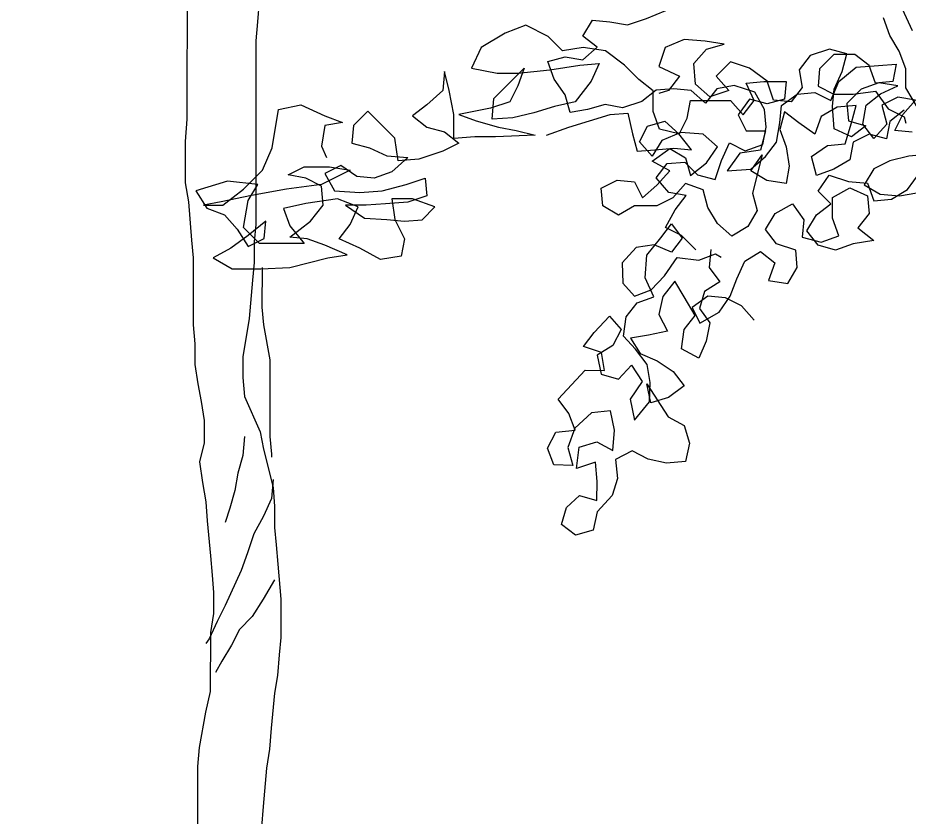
# Model space of a CAD drawing. Header units: inches. Extents: x 350994 to 353538, y 1581369 to 1583842.
# Drawn here: x 351497.648 to 351498.559, y 1583581 to 1583581.817 of the extents above; entities that cross this region are included whole.
import ezdxf

# ---------------------------------------------------------------- set-up
doc = ezdxf.new("R2010")
doc.units = ezdxf.units.IN
doc.header["$MEASUREMENT"] = 0
doc.linetypes.add('1', pattern=[0])
doc.layers.add('FOREST', color=96, linetype='Continuous')
doc.layers.add('TREE', color=81, linetype='1')

# ---------------------------------------------------------------- blocks, each defined once
blk = doc.blocks.new('TREE_4')
at = {"color": 94}
for points in [[(-2320, 5744.7), (-2346, 5770.7), (-2374.9, 5785.2), (-2357.5, 5817), (-2337.2, 5843), (-2369, 5848.8), (-2392.1, 5874.9), (-2371.9, 5900.9), (-2340.1, 5903.7), (-2316.9, 5880.6), (-2285.1, 5871.9), (-2273.6, 5906.6), (-2259.1, 5938.4), (-2230.2, 5923.9), (-2198.4, 5935.4), (-2192.5, 5967.2), (-2195.4, 5999), (-2212.7, 6030.8), (-2250.3, 6042.4), (-2282.1, 6036.7), (-2302.4, 6010.7), (-2328.4, 6033.8), (-2360.2, 6036.8), (-2392, 6033.9), (-2418, 6013.7), (-2452.7, 6002.2), (-2484.5, 6008), (-2516.3, 5999.3), (-2548.1, 5993.6), (-2556.8, 6025.4), (-2577, 6054.3), (-2588.5, 6086.1), (-2556.7, 6094.8), (-2524.9, 6089), (-2498.9, 6112.1), (-2524.9, 6132.3), (-2507.5, 6161.2), (-2475.7, 6158.3), (-2443.9, 6152.5), (-2409.2, 6164), (-2374.5, 6178.4)], [(-2214.1, 5617.1), (-2237.2, 5643.1), (-2266.1, 5657.6), (-2297.9, 5660.5), (-2326.8, 5640.3), (-2312.4, 5611.4), (-2277.7, 5631.6), (-2257.4, 5660.5), (-2245.8, 5692.3), (-2231.3, 5724.1), (-2202.4, 5741.4), (-2176.4, 5721.1), (-2188, 5689.3), (-2153.3, 5683.5), (-2135.9, 5712.4), (-2138.8, 5744.2), (-2173.5, 5755.8), (-2193.7, 5781.8), (-2176.3, 5810.7), (-2144.5, 5828.1), (-2124.3, 5799.1), (-2127.2, 5767.3), (-2092.5, 5758.6), (-2060.7, 5770.2), (-2072.2, 5802), (-2072.2, 5839.6), (-2040.4, 5856.9), (-2008.6, 5842.4), (-2005.7, 5810.6), (-2026, 5784.6), (-1997.1, 5761.4), (-2034.7, 5755.7), (-2066.5, 5744.1), (-2098.3, 5752.8), (-2118.5, 5778.9), (-2101.1, 5807.8), (-2075.1, 5828), (-2098.2, 5851.1), (-2077.9, 5880), (-2043.3, 5868.4), (-2008.6, 5865.5), (-1997, 5833.7), (-1965.2, 5836.6), (-1936.3, 5853.9), (-1913.1, 5885.7)], [(-1901.5, 5917.5), (-1933.4, 5914.6), (-1968.1, 5906), (-1997, 5891.5), (-2014.4, 5862.6), (-1985.5, 5845.3), (-1950.8, 5842.3), (-1919, 5848.1)], [(-1927.5, 5958), (-1959.3, 5960.9), (-1944.8, 5989.8), (-1921.7, 6015.8), (-1953.5, 6021.6), (-1982.4, 6007.2), (-1973.8, 5972.5), (-1996.9, 5946.5), (-2017.1, 5972.5), (-2011.3, 6007.2), (-1985.3, 6027.4), (-1953.5, 6041.8), (-1988.2, 6047.7), (-2020, 6036.1), (-2046, 6010.1), (-2043.2, 5978.3), (-2011.4, 5969.6), (-2037.4, 5949.4), (-2069.2, 5963.9), (-2072.1, 6004.4), (-2069.1, 6036.2), (-2054.6, 6068), (-2045.9, 6099.8), (-2077.7, 6108.5), (-2112.4, 6096.9), (-2132.7, 6070.9), (-2127, 6039.1), (-2147.2, 6013.1), (-2179, 6016), (-2190.6, 6050.7), (-2222.3, 6073.9), (-2257, 6085.5), (-2283.1, 6059.5), (-2260, 6033.4), (-2294.7, 6021.9), (-2320.7, 6045.1), (-2323.5, 6082.7), (-2300.4, 6108.7), (-2268.6, 6117.3), (-2303.2, 6123.1), (-2340.8, 6126), (-2375.5, 6111.6), (-2387.1, 6076.9), (-2349.6, 6059.6), (-2369.8, 6033.5), (-2387.2, 6027.8)], [(-301.6, 5746.4), (-324.8, 5717.5), (-347.9, 5685.7), (-368.2, 5653.9), (-388.5, 5627.9), (-408.7, 5599), (-423.2, 5567.2), (-431.9, 5535.4), (-434.8, 5500.7), (-440.6, 5466), (-446.5, 5434.2), (-452.3, 5399.5), (-455.2, 5364.8), (-458.1, 5333), (-458.2, 5223.2), (-455.4, 5191.4), (-446.7, 5159.6), (-438.1, 5124.8), (-415, 5061.2), (-400.6, 5029.4), (-383.2, 5000.5), (-340, 4913.7), (-311.1, 4850.1)], [(9.5, 896.3), (10, 1900.6), (12.9, 1935.3), (24.6, 1998.9), (33.3, 2036.5), (33.4, 2143.5), (39.2, 2178.2), (39.2, 2215.8), (36.4, 2247.6), (33.5, 2282.3), (27.8, 2345.9), (24.9, 2380.6), (19.2, 2415.3), (13.4, 2452.9), (22.1, 2487.6), (22.2, 2528), (16.4, 2562.7), (10.7, 2594.5), (4.9, 2629.3), (4.9, 2666.8), (2.1, 2701.5), (2.2, 2823), (-0.7, 2854.8), (-6.4, 2924.2), (-12.1, 2958.9), (-12.1, 3034), (-9.1, 3074.5), (-8.9, 3329)], [(-288.1, 4688.1), (-322.8, 4746), (-322.7, 4780.7), (-334.3, 4812.5), (-351.6, 4841.4), (-363.1, 4873.2)], [(-974.3, 4660.3), (-933.8, 4674.7), (-858.6, 4697.7), (-826.8, 4700.6), (-818.2, 4663), (-809.5, 4631.2), (-777.7, 4634.1), (-743, 4636.9), (-711.2, 4634), (-734.3, 4662.9), (-769, 4671.6), (-780.5, 4703.5), (-780.5, 4741), (-806.5, 4761.3), (-832.5, 4787.4), (-867.2, 4813.4), (-907.7, 4819.2), (-945.3, 4813.5), (-971.2, 4839.5), (-1011.7, 4859.8), (-1049.3, 4845.4), (-1092.7, 4819.4), (-1110.1, 4781.8), (-1063.8, 4773.1), (-1026.2, 4773.1), (-968.4, 4778.8), (-913.5, 4787.4), (-878.8, 4790.3), (-893.3, 4758.5), (-922.2, 4720.9), (-959.8, 4712.3), (-997.4, 4700.8), (-1035, 4692.1), (-1072.6, 4689.3), (-1069.7, 4726.9), (-1014.7, 4781.7), (-1026.3, 4749.9), (-1040.7, 4721), (-1075.5, 4709.5), (-1133.3, 4698), (-1101.5, 4686.4), (-1061, 4674.8), (-1029.2, 4669), (-994.5, 4660.3), (-1066.8, 4657.5), (-1104.4, 4657.5), (-1142, 4654.6), (-1142, 4698), (-1150.6, 4741.4), (-1159.2, 4776.1), (-1162.2, 4741.4), (-1191.1, 4715.4), (-1217.1, 4695.2), (-1191.1, 4674.9), (-1159.3, 4666.2), (-1133.3, 4646), (-1162.3, 4631.5), (-1205.6, 4617.1), (-1243.2, 4614.2), (-1249, 4654.7), (-1298.1, 4703.9), (-1324.1, 4677.9), (-1327.1, 4646.1), (-1295.3, 4637.4), (-1263.5, 4622.9), (-1225.9, 4620), (-1254.8, 4594), (-1286.6, 4582.5), (-1318.4, 4585.4), (-1347.3, 4605.7), (-1376.3, 4591.2), (-1358.9, 4559.4), (-1312.7, 4556.5), (-1272.2, 4559.3), (-1228.8, 4570.9), (-1194.1, 4582.4), (-1191.3, 4550.6), (-1226, 4539.1), (-1266.4, 4536.2), (-1301.1, 4533.3), (-1338.7, 4533.4), (-1304, 4510.2), (-1263.6, 4507.3), (-1231.8, 4504.4), (-1200, 4507.2), (-1176.8, 4530.3), (-1217.3, 4544.8), (-1254.9, 4544.9), (-1249.1, 4507.3), (-1231.8, 4472.6), (-1237.6, 4440.8), (-1275.2, 4435), (-1312.8, 4455.3), (-1350.3, 4472.7), (-1330.1, 4498.7), (-1315.6, 4530.5), (-1353.2, 4545), (-1411, 4536.3), (-1451.5, 4527.7), (-1440, 4495.9), (-1414, 4464.1), (-1494.9, 4464.1), (-1523.8, 4493.1), (-1515.1, 4542.2), (-1497.7, 4571.1), (-1552.6, 4576.9), (-1610.5, 4559.6), (-1590.3, 4527.8), (-1558.5, 4516.2), (-1535.4, 4490.2), (-1515.2, 4458.4), (-1486.2, 4472.8), (-1483.3, 4504.6), (-1515.1, 4478.6), (-1547, 4455.5), (-1578.8, 4438.2), (-1544.1, 4417.9), (-1492.1, 4417.9), (-1440, 4420.7), (-1370.6, 4438), (-1335.9, 4443.7), (-1376.4, 4461.1), (-1408.2, 4472.7), (-1440, 4475.6), (-1402.4, 4504.5), (-1379.2, 4533.4), (-1382.1, 4568.1), (-1411, 4582.6), (-1442.8, 4588.4), (-1413.8, 4602.8), (-1367.6, 4602.8), (-1330, 4597), (-1382.1, 4571), (-1445.7, 4562.4), (-1509.3, 4550.9), (-1564.2, 4539.4), (-1596, 4533.6), (-1561.4, 4533.6), (-1523.7, 4562.5), (-1489, 4597.1), (-1471.6, 4637.6), (-1460, 4707), (-1419.5, 4715.6), (-1376.2, 4695.3), (-1344.4, 4683.7), (-1376.2, 4678), (-1382, 4640.4), (-1373.3, 4620.1)], [(-325.7, 4705.5), (-351.7, 4685.3), (-357.5, 4653.5), (-389.3, 4662.2), (-418.3, 4647.8), (-424.1, 4616), (-453, 4598.6), (-484.8, 4587.1), (-493.5, 4621.8), (-464.5, 4642), (-432.7, 4644.9), (-421.1, 4682.5), (-412.4, 4714.3), (-447.1, 4711.4), (-476, 4694.1), (-487.6, 4662.3), (-516.5, 4682.6), (-542.5, 4702.8), (-551.2, 4671), (-539.7, 4639.2), (-534, 4604.5), (-539.8, 4572.7), (-574.5, 4578.5), (-603.4, 4595.9), (-583.1, 4624.8), (-600.5, 4555.4), (-591.9, 4523.6), (-609.2, 4494.7), (-638.2, 4477.4), (-664.2, 4500.5), (-681.5, 4529.5), (-690.1, 4561.3), (-721.9, 4572.9), (-745.1, 4546.9), (-774, 4532.4), (-814.5, 4532.5), (-843.4, 4515.2), (-872.3, 4532.5), (-875.2, 4564.3), (-846.2, 4578.8), (-814.4, 4575.8), (-800, 4546.9), (-774, 4570), (-750.8, 4596), (-782.6, 4613.4), (-750.8, 4636.5), (-721.9, 4619.1), (-713.2, 4587.3), (-684.3, 4610.4), (-664, 4639.3), (-690, 4662.5), (-730.5, 4665.4), (-765.2, 4651), (-782.6, 4622.1), (-805.7, 4648.1), (-791.2, 4677), (-759.4, 4685.7), (-733.4, 4662.5), (-718.9, 4691.4), (-713.1, 4723.2), (-640.8, 4723.1), (-617.7, 4697.1), (-597.5, 4723.1), (-611.9, 4754.9), (-580.1, 4757.8), (-539.6, 4757.7), (-542.5, 4725.9), (-574.3, 4717.3), (-606.1, 4726), (-626.4, 4697.1), (-612, 4668.2), (-577.3, 4668.2), (-586, 4633.5), (-623.6, 4627.7), (-646.7, 4595.9), (-603.4, 4598.8), (-577.3, 4621.9), (-557, 4647.9), (-551.2, 4682.6), (-548.3, 4714.4), (-519.4, 4734.6), (-487.6, 4737.5), (-458.7, 4723), (-444.2, 4757.7), (-412.4, 4783.7), (-371.9, 4786.5), (-340.1, 4789.4), (-345.9, 4757.6), (-377.7, 4754.7), (-389.2, 4786.5), (-415.2, 4806.8), (-452.8, 4806.8), (-478.9, 4780.8), (-481.8, 4749), (-452.9, 4734.5), (-418.2, 4734.5), (-377.7, 4740.3), (-354.6, 4708.4), (-325.7, 4693.9), (-322.8, 4682.4)], [(-676.3, 4453.1), (-679.2, 4420.3), (-659.9, 4394.4), (-687.9, 4377), (-697, 4346), (-677.7, 4320.1), (-684.7, 4287.1), (-698, 4256), (-729.2, 4273.3), (-724.3, 4308.2), (-704.8, 4333.5), (-724.4, 4367.5), (-741.7, 4395.6), (-763.3, 4368.2), (-770.3, 4335.2), (-754.9, 4305.1), (-789.4, 4297.7), (-822, 4292.5), (-804.6, 4264.5), (-773.5, 4251.2), (-744.2, 4231.8), (-724.8, 4205.9), (-752.7, 4184.5), (-785.1, 4175.1), (-792.5, 4209.7), (-753.5, 4149.7), (-724.3, 4134.3), (-715, 4101.9), (-722, 4068.9), (-756.7, 4065.7), (-789.7, 4072.7), (-818.9, 4088), (-849, 4072.6), (-845.7, 4038), (-854.9, 4007), (-882.5, 3977.4), (-889.5, 3944.4), (-921.9, 3935.1), (-947.1, 3954.6), (-938, 3985.6), (-914.2, 4006.9), (-883.2, 3997.8), (-882.4, 4032.6), (-885.6, 4067.3), (-920, 4055.8), (-915.2, 4094.9), (-882.8, 4104.2), (-853.7, 4088.9), (-850.9, 4125.8), (-858.2, 4160.3), (-892.9, 4157), (-922.6, 4129.4), (-935.7, 4094.1), (-926.4, 4061.7), (-961.2, 4062.6), (-972.5, 4092.8), (-957.1, 4122), (-922.5, 4125.3), (-933.8, 4155.6), (-953.1, 4181.5), (-903.8, 4234.4), (-869, 4233.6), (-874.2, 4266.1), (-907.4, 4277.2), (-887.8, 4302.4), (-860.2, 4332.1), (-838.9, 4308.3), (-854.2, 4279.1), (-882.3, 4261.7), (-874.9, 4227.2), (-843.9, 4218.1), (-820.3, 4243.5), (-800.8, 4213.5), (-822.2, 4182), (-814.7, 4143.4), (-787.2, 4177.1), (-786.4, 4211.9), (-791.6, 4244.5), (-813.1, 4272.4), (-834.4, 4296.1), (-829.5, 4331.1), (-809.9, 4356.3), (-779.6, 4367.6), (-795.2, 4401.9), (-792.5, 4442.9), (-767, 4474.5), (-747.5, 4499.7), (-728.1, 4473.8), (-747.7, 4448.5), (-778.9, 4461.8), (-811.4, 4456.5), (-837, 4429), (-835.7, 4392.3), (-814.4, 4368.5), (-784.1, 4379.8), (-760.5, 4405.1), (-737.1, 4438.7), (-698.1, 4433.9), (-667.8, 4445.2), (-657.4, 4439.5)], [(121.2, 3288.4), (118.2, 3250.8), (115.3, 3216.1), (115, 2883.6), (112.1, 2851.8), (112.1, 2814.2), (109.1, 2782.4), (103.3, 2713), (91.7, 2643.6), (91.6, 2606), (94.5, 2571.3), (123.3, 2507.7), (129.1, 2475.9), (146.4, 2406.5), (149.2, 2371.8), (149.2, 2334.2), (152.1, 2302.4), (154.9, 2267.7), (160.7, 2204.1), (160.6, 2134.7), (157.7, 2102.9), (154.7, 2065.3), (148.9, 2033.5), (143.1, 1969.9), (140.2, 1932.3), (134.3, 1897.6), (128.5, 1828.2), (125.6, 1790.7)], [(126.5, 2805.5), (126.4, 2733.2), (129.3, 2701.4), (140.8, 2637.8), (140.7, 2499), (143.5, 2467.2), (143.5, 2461.4)], [(94.4, 2499.1), (91.5, 2464.4), (82.8, 2432.6), (77, 2400.8), (68.3, 2369), (59.6, 2343)], [(146.4, 2420.9), (143.5, 2386.3), (129, 2354.5), (111.6, 2322.7), (100, 2288), (88.4, 2256.2), (59.4, 2192.6), (45, 2163.7), (30.5, 2131.9), (24.7, 2123.3)], [(149.1, 2238.8), (128.8, 2204.1), (108.6, 2172.3), (85.4, 2149.2), (70.9, 2120.3), (53.6, 2091.4), (42, 2071.2)]]:
    blk.add_lwpolyline(points, dxfattribs=at)

msp = doc.modelspace()

# ---------------------------------------------------------------- hatches: boundary and pattern name
at = {"layer": 'FOREST', "lineweight": 5}
h = msp.add_hatch(dxfattribs=at)
h.set_pattern_fill('ANSI31', color=96, scale=50, style=0)
h.paths.add_polyline_path([(351604.92742, 1583347.98001), (351663.00361, 1583522.95042), (351611.87793, 1583545.35936), (351490.29156, 1583598.08515), (351436.56964, 1583404.46462), (351529.74504, 1583373.17051)])
h.paths.add_polyline_path([(351517.5086, 1583480.13966), (351575.36575, 1583480.13966), (351575.36575, 1583465.13966), (351517.5086, 1583465.13966)], flags=24)

# ---------------------------------------------------------------- block references
at = {"layer": 'TREE', "lineweight": 5, "xscale": 0.0005632341344607994, "yscale": 0.0005632341490127146, "zscale": 0.0005632341444477617}
for p in [(351497.82627, 1583579.98168), (351498.7368, 1583579.07199), (351499.6473, 1583578.34423)]:
    msp.add_blockref('TREE_4', p, dxfattribs=at)

doc.saveas('drawing.dxf')
